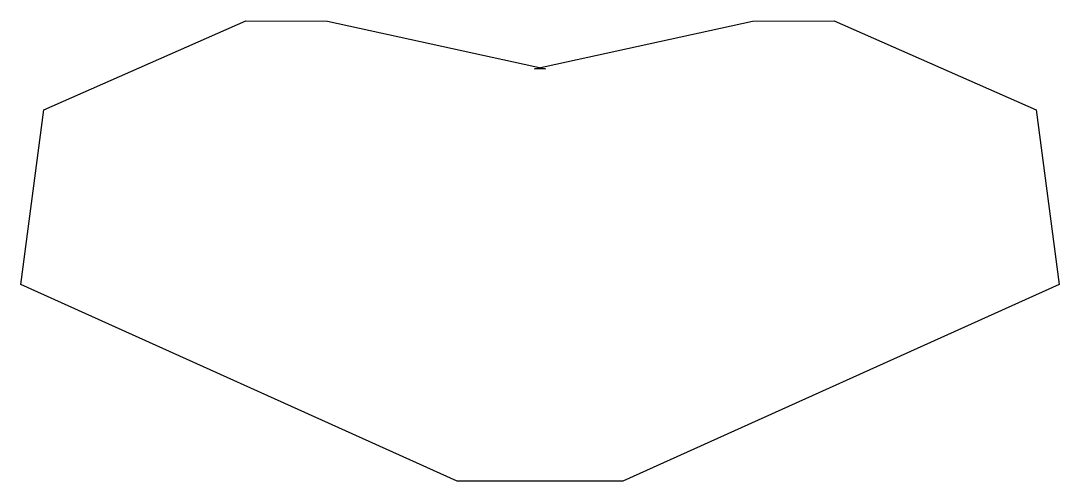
# Model space of a CAD drawing. Header units: millimetres. Extents: x -15 to 274, y -54 to 74.
import ezdxf

# ---------------------------------------------------------------- set-up
doc = ezdxf.new("R2010")
doc.units = ezdxf.units.MM

msp = doc.modelspace()

# ---------------------------------------------------------------- linework, layer by layer
for p, q in [((-8.61, 49.55), (47.53, 74.32)), ((47.53, 74.32), (70.24, 74.17)), ((70.24, 74.17), (130.87, 60.97)), ((127.81, 60.97), (188.44, 74.17)), ((188.44, 74.17), (211.15, 74.32)), ((211.15, 74.32), (267.29, 49.55)), ((130.87, 60.97), (127.81, 60.97)), ((-15, 0.97), (-8.61, 49.55)), ((267.29, 49.55), (273.68, 0.97)), ((106.3, -53.69), (-15, 0.97)), ((273.68, 0.97), (152.38, -53.69)), ((152.38, -53.69), (106.3, -53.69))]:
    msp.add_line(p, q)

doc.saveas('drawing.dxf')
